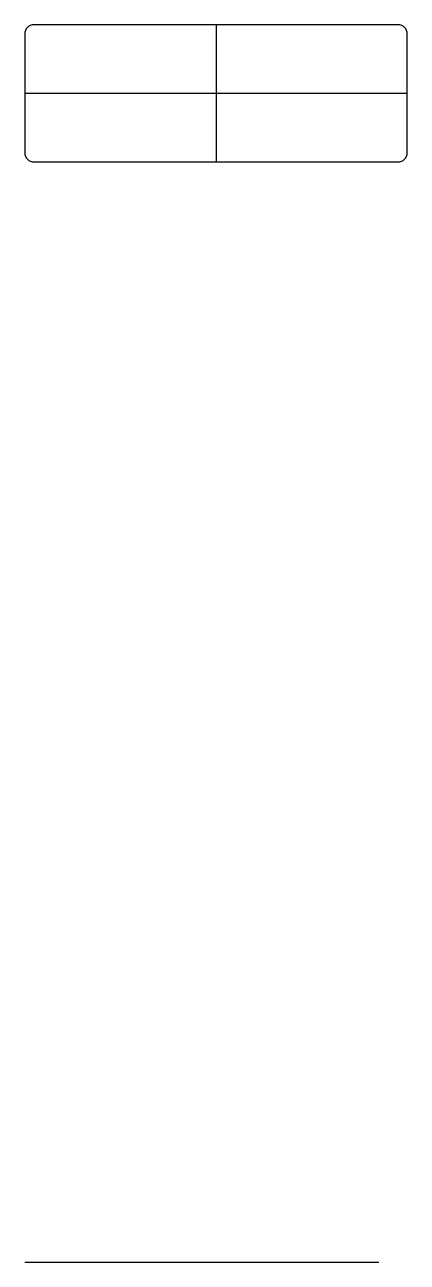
# Model space of a CAD drawing. Header units: millimetres. Extents: x -269 to 269, y 0 to 1736.
import ezdxf

# ---------------------------------------------------------------- set-up
doc = ezdxf.new("R2010")
doc.units = ezdxf.units.MM
doc.linetypes.add('DASHED', pattern=[0.75, 0.5, -0.25])
doc.layers.get('0').update_dxf_attribs({"linetype": 'CONTINUOUS'})

msp = doc.modelspace()

# ---------------------------------------------------------------- linework, layer by layer
at = {"linetype": 'DASHED'}
for p, q in [((0, 1736.4), (0, 1544)), ((-268.6, 1640.2), (268.6, 1640.2))]:
    msp.add_line(p, q, dxfattribs=at)
for p, q in [((-228.6, 0), (228.6, 0)), ((-268.5, -0.1), (69.9, -0.1))]:
    msp.add_line(p, q)
msp.add_lwpolyline([(-268.6, 1723.7), (-268.6, 1556.7, 0.414214), (-255.9, 1544), (255.9, 1544, 0.414214), (268.6, 1556.7), (268.6, 1723.7, 0.414214), (255.9, 1736.4), (-255.9, 1736.4, 0.414214)], format="xyb", close=True)

doc.saveas('drawing.dxf')
